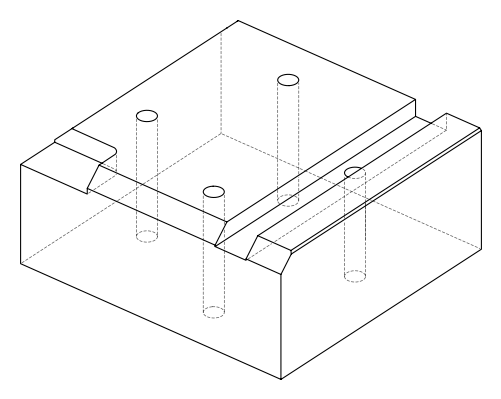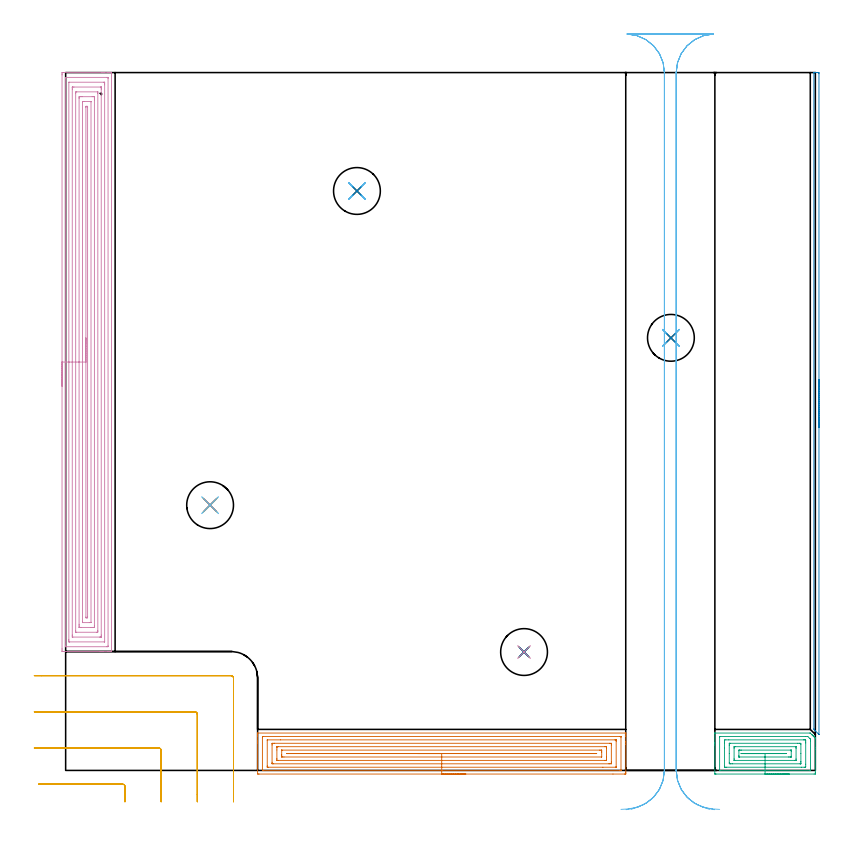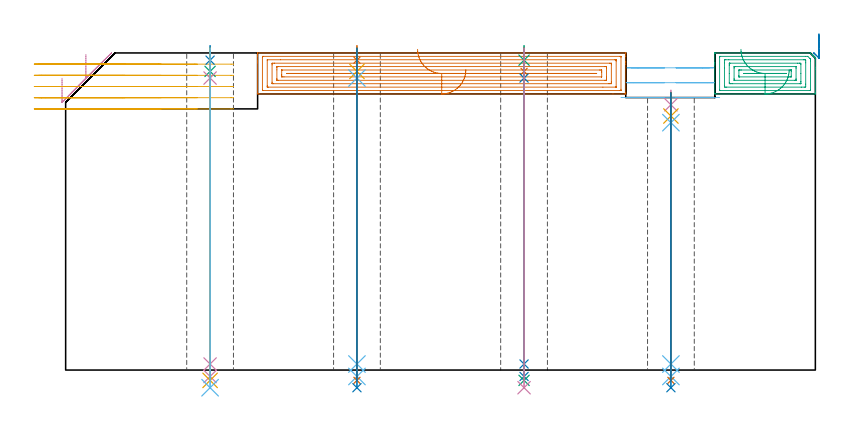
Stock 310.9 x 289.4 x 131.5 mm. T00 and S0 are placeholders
(PLAN: 26 operations, 19 tool changes, 44.5 min)
(1 AREA_MILL | FG_CHAMFER_SURFACE | UGT0205_001 | 8.73 min | 24243 mm3)
(2 AREA_MILL_1 | FG_CHAMFER_SURFACE_1 | UGT0205_001 | 2.34 min | 610 mm3)
(3 AREA_MILL_2 | FG_CHAMFER_SURFACE_2 | UGT0205_001 | 2.5 min | 7106 mm3)
(4 AREA_MILL_3 | FG_CHAMFER_SURFACE_3 | UGT0205_001 | 15.61 min | 52117 mm3)
(5 MILL_CORNER_NOTCH_RECTANGULAR | CORNER_NOTCH_RECTANGULAR | UGT0201_136 | Follow Part, ap 5, ae 75% | 4.03 min | 87687 mm3)
(6 MILL_RECTANGULAR_SLOT | SLOT_RECTANGULAR | UGT0201_004 | Follow Part, ap 8, ae 75% | 4.33 min | 195456 mm3)
(7 SPOT_DRILL | STEP1HOLE | NXT0321_9005460120000 | 0.05 min | 140 mm3)
(8 SPOT_DRILL_1 | STEP1HOLE_1 | NXT0321_9005460120000 | 0.05 min | 172 mm3)
(9 SPOT_DRILL_2 | STEP1HOLE_2 | NXT0321_9005460120000 | 0.05 min | 174 mm3)
(10 SPOT_DRILL_3 | STEP1HOLE_3 | NXT0321_9005460120000 | 0.05 min | 188 mm3)
(11 DRILL_BLIND_HOLE_INTO_CENTER | STEP1HOLE | NXT0301_022 | 0.04 min | 88 mm3)
(12 GUN_DRILL_THROUGH_HOLE | STEP1HOLE | UGT0307_001 | 0.58 min | 2435 mm3)
(13 SPADE_DRILL_TO_ENLARGE_THROUGH_HOLE | STEP1HOLE | UGT0306_003 | 0.55 min | 13421 mm3)
(14 DRILL_TO_ENLARGE_THROUGH_HOLE | STEP1HOLE | UGT0301_261 | 0.56 min | 22709 mm3)
(15 DRILL_BLIND_HOLE_INTO_CENTER_1 | STEP1HOLE_1 | NXT0301_022 | 0.04 min | 118 mm3)
(16 GUN_DRILL_THROUGH_HOLE_1 | STEP1HOLE_1 | UGT0307_001 | 0.58 min | 2374 mm3)
(17 SPADE_DRILL_TO_ENLARGE_THROUGH_HOLE_1 | STEP1HOLE_1 | UGT0306_003 | 0.55 min | 13439 mm3)
(18 DRILL_TO_ENLARGE_THROUGH_HOLE_1 | STEP1HOLE_1 | UGT0301_261 | 0.56 min | 22720 mm3)
(19 DRILL_BLIND_HOLE_INTO_CENTER_2 | STEP1HOLE_2 | NXT0301_022 | 0.04 min | 165 mm3)
(20 GUN_DRILL_THROUGH_HOLE_2 | STEP1HOLE_2 | UGT0307_001 | 0.58 min | 2351 mm3)
(21 SPADE_DRILL_TO_ENLARGE_THROUGH_HOLE_2 | STEP1HOLE_2 | UGT0306_003 | 0.55 min | 13394 mm3)
(22 DRILL_TO_ENLARGE_THROUGH_HOLE_2 | STEP1HOLE_2 | UGT0301_261 | 0.56 min | 22742 mm3)
(23 DRILL_BLIND_HOLE_INTO_CENTER_3 | STEP1HOLE_3 | NXT0301_022 | 0.04 min | 86 mm3)
(24 GUN_DRILL_THROUGH_HOLE_3 | STEP1HOLE_3 | UGT0307_001 | 0.51 min | 2068 mm3)
(25 SPADE_DRILL_TO_ENLARGE_THROUGH_HOLE_3 | STEP1HOLE_3 | UGT0306_003 | 0.48 min | 11518 mm3)
(26 DRILL_TO_ENLARGE_THROUGH_HOLE_3 | STEP1HOLE_3 | UGT0301_261 | 0.49 min | 19578 mm3)
(TOOL UGT0205_001 | Chamfer Mill 20 x 3 x 45 deg. | D20 FL50 Z2)
(TOOL UGT0201_136 | Carbide End Mill 20.0 | D20 FL30 Z4)
(TOOL UGT0201_004 | End Mill 32 mm | D32 FL53 Z6)
(TOOL NXT0321_9005460120000 | NC Spot Drill, 142deg, 12mm, Carbide, Uncoated | D12 PA142 FL30 Z2)
(TOOL NXT0301_022 | Carbide Drill 5.1mm [860.1-0510-015A1-MM 2214] | D5.1 PA140 FL28 Z2)
(TOOL UGT0307_001 | Gun Drill 5 mm | D5 PA130 FL24 Z1)
(TOOL UGT0306_003 | Spade Drill 12.5mm | D12.5 PA132 FL10 Z2)
(TOOL UGT0301_261 | Twist Drill 19.4 mm | D19.4 PA118 FL140 Z2)
(OP 1 AREA_MILL)
G17 G21 G94 G90
T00 M6
G54
G17 G0 G90 X165.95 Y-1.5 S1061 M3
G43 Z141.5 H0
Z124.5
G94 G1 X165.912 Z123.628 F250.
X165.798 Z122.763
X165.609 Z121.912
X165.347 Z121.08
X165.013 Z120.274
X164.61 Z119.5
X164.142 Z118.764
X163.61 Z118.072
X163.021 Z117.429
X162.378 Z116.84
X161.686 Z116.308
X160.95 Z115.84
X160.176 Z115.437
X159.37 Z115.103
X158.538 Z114.841
X157.687 Z114.652
X156.822 Z114.538
X155.95 Z114.5
X80.189
X79.819 Y-1.496 Z114.502
X79.61 Y-1.491 Z114.506
X79.6 Y-1.279 Z114.718
Y11.432 Z127.427
Y12.033 Z128.03
Y12.319 Z128.316
Y14.092 Z130.087
Y14.663 Z130.662
Y15.164 Z131.163
X79.607 Y15.476 Z131.467
X79.61 Y15.497 Z131.488
X79.744 Y15.5 Z131.5
X232.156
X232.29 Y15.497 Z131.488
X232.293 Y15.476 Z131.467
X232.3 Y15.164 Z131.163
Y14.663 Z130.662
Y14.092 Z130.087
Y12.033 Z128.031
Y11.432 Z127.427
Y10.846 Z126.842
Y-0.978 Z115.019
X232.298 Y-1.281 Z114.716
X232.29 Y-1.492 Z114.505
X232.078 Y-1.499 Z114.499
X231.711 Y-1.5 Z114.5
X226.976
X155.95
Y-0.086 Z115.914
X81.966
X81.75 Y-0.082 Z115.918
X81.644 Y-0.079 Z115.921
X81.609 Y-0.07 Z115.93
X81.607 Y-0.037 Z115.963
X81.603 Y0.047 Z116.047
X81.6 Y0.278 Z116.278
Y13.575 Z129.575
X81.603 Y13.945 Z129.945
X81.607 Y14.05 Z130.05
X81.61 Y14.078 Z130.078
X81.616 Y14.08 Z130.08
X81.64 Y14.083 Z130.083
X81.751 Y14.085 Z130.085
X81.972 Y14.086 Z130.086
X229.934
X230.15 Y14.082 Z130.082
X230.256 Y14.079 Z130.079
X230.29 Y14.07 Z130.07
X230.293 Y14.037 Z130.037
X230.296 Y13.953 Z129.953
X230.299 Y13.722 Z129.722
X230.3 Y0.425 Z116.425
X230.297 Y0.055 Z116.055
X230.293 Y-0.051 Z115.949
X230.29 Y-0.078 Z115.922
X230.285 Y-0.08 Z115.92
X230.26 Y-0.083 Z115.917
X230.149 Y-0.085 Z115.915
X229.928 Y-0.086 Z115.914
X155.95
Y1.328 Z117.328
X84.109 Y1.329 Z117.329
X83.755 Y1.331 Z117.331
X83.637 Y1.333 Z117.333
X83.622 Y1.335 Z117.335
X83.61 Y1.345 Z117.345
X83.605 Y1.425 Z117.425
X83.602 Y1.527 Z117.527
X83.6 Y1.681 Z117.681
Y1.835 Z117.835
X83.601 Y12.471 Z128.471
X83.607 Y12.626 Z128.626
X83.61 Y12.664 Z128.664
X83.623 Y12.666 Z128.666
X83.666 Y12.669 Z128.669
X83.755 Y12.671 Z128.671
X89.102 Y12.672 Z128.672
X227.791 Y12.671 Z128.671
X228.146 Y12.669 Z128.669
X228.263 Y12.667 Z128.667
X228.278 Y12.665 Z128.665
X228.29 Y12.654 Z128.654
X228.295 Y12.575 Z128.575
X228.298 Y12.472 Z128.472
X228.3 Y12.319 Z128.319
Y12.165 Z128.165
X228.299 Y1.529 Z117.529
X228.293 Y1.374 Z117.374
X228.29 Y1.335 Z117.335
X228.277 Y1.334 Z117.334
X228.234 Y1.331 Z117.331
X228.146 Y1.329 Z117.329
X222.798 Y1.328 Z117.328
X155.95
Y2.743 Z118.743
X86.252
X85.674 Y2.748 Z118.748
X85.611 Y2.75 Z118.75
X85.607 Y2.834 Z118.834
X85.603 Y3.02 Z119.02
X85.6 Y3.392 Z119.392
Y10.546 Z126.546
X85.605 Y10.958 Z126.958
X85.61 Y11.163 Z127.163
X85.62 Y11.251 Z127.251
X85.718 Y11.253 Z127.253
X86.428 Y11.257 Z127.257
X86.605
X225.648
X226.226 Y11.252 Z127.252
X226.289 Y11.25 Z127.25
X226.293 Y11.166 Z127.166
X226.297 Y10.98 Z126.98
X226.3 Y10.609 Z126.609
Y3.454 Z119.454
X226.295 Y3.042 Z119.042
X226.29 Y2.837 Z118.837
X226.28 Y2.749 Z118.749
X226.183 Y2.747 Z118.747
X225.472 Y2.743 Z118.743
X225.296
X155.95
Y4.157 Z120.157
X88.211
X88.026 Y4.158 Z120.158
X87.657 Y4.163 Z120.163
X87.614 Y4.164 Z120.164
X87.61 Y4.173 Z120.173
X87.605 Y4.201 Z120.201
X87.602 Y4.254 Z120.254
X87.6 Y4.341 Z120.341
Y4.948 Z120.948
Y8.494 Z124.494
Y9.38 Z125.38
X87.603 Y9.659 Z125.659
X87.607 Y9.811 Z125.811
X87.609 Y9.827 Z125.827
X87.624 Y9.836 Z125.836
X87.719 Y9.839 Z125.839
X87.842 Y9.842 Z125.842
X88.027 Y9.843 Z125.843
X88.211
X223.689
X223.874 Y9.842 Z125.842
X224.242 Y9.837 Z125.837
X224.286 Y9.836 Z125.836
X224.29 Y9.827 Z125.827
X224.295 Y9.799 Z125.799
X224.298 Y9.746 Z125.746
X224.3 Y9.659 Z125.659
Y9.052 Z125.052
Y5.506 Z121.506
Y4.62 Z120.62
X224.297 Y4.341 Z120.341
X224.293 Y4.189 Z120.189
X224.291 Y4.173 Z120.173
X224.276 Y4.164 Z120.164
X224.181 Y4.161 Z120.161
X224.059 Y4.158 Z120.158
X223.874 Y4.157 Z120.157
X223.689
X155.95
Y5.571 Z121.571
X90.539 Y5.572 Z121.572
X89.994 Y5.575 Z121.575
X89.641 Y5.578 Z121.578
X89.61 Y5.584 Z121.584
X89.604 Y5.614 Z121.614
X89.601 Y6.114 Z122.114
X89.6 Y6.505 Z122.505
X89.602 Y8.276 Z124.276
X89.609 Y8.408 Z124.408
X89.611 Y8.423 Z124.423
X89.62 Y8.425 Z124.425
X89.653 Y8.427 Z124.427
X89.721 Y8.428 Z124.428
X221.362
X221.906 Y8.425 Z124.425
X222.259 Y8.422 Z124.422
X222.29 Y8.416 Z124.416
X222.296 Y8.386 Z124.386
X222.299 Y7.886 Z123.886
X222.3 Y7.495 Z123.495
X222.298 Y5.724 Z121.724
X222.291 Y5.592 Z121.592
X222.289 Y5.577 Z121.577
X222.28 Y5.575 Z121.575
X222.247 Y5.573 Z121.573
X222.179 Y5.572 Z121.572
X155.95 Y5.571 Z121.571
Y6.985 Z122.985
X91.791
X91.776 Y6.986 Z122.986
X91.679 Y7. Z123.
X91.762 Y7.014 Z123.014
X220.109 Y7.015 Z123.015
X220.124 Y7.014 Z123.014
X220.222 Y7. Z123.
X220.138 Y6.986 Z122.986
X155.95 Y6.985 Z122.985
X155.078 Z123.023
X154.214 Z123.137
X153.362 Z123.326
X152.53 Z123.588
X151.724 Z123.922
X150.95 Z124.325
X150.214 Z124.794
X149.522 Z125.325
X148.879 Z125.914
X148.29 Z126.557
X147.759 Z127.249
X147.29 Z127.985
X146.887 Z128.759
X146.553 Z129.565
X146.291 Z130.397
X146.102 Z131.249
X145.988 Z132.114
X145.95 Z132.985
G0 Z141.5
M5
M2
(OP 2 AREA_MILL_1)
G17 G21 G94 G90
T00 M6
G54
G17 G0 G90 X312.4 Y162.15 S1061 M3
G43 Z141.5 H0
Z139.4
G94 G1 Y162.112 Z138.528 F250.
Y161.998 Z137.664
Y161.809 Z136.812
Y161.547 Z135.98
Y161.213 Z135.174
Y160.81 Z134.4
Y160.341 Z133.664
Y159.81 Z132.972
Y159.221 Z132.329
Y158.578 Z131.74
Y157.886 Z131.208
Y157.15 Z130.74
Y156.376 Z130.337
Y155.57 Z130.003
Y154.738 Z129.741
Y153.886 Z129.552
Y153.022 Z129.438
Y152.15 Z129.4
Y15.006
X312.395 Y14.918 Z129.403
X312.394 Y14.917 Z129.404
X312.381 Y14.918 Z129.417
X310.869 Y16.431 Z130.931
X310.469 Y16.83 Z131.327
X310.304 Y16.996 Z131.49
X310.3 Y17.3 Z131.5
Y289.233
X310.303 Y289.39 Z131.488
X310.357 Y289.393 Z131.435
X310.752 Y289.4 Z131.047
X311.128 Z130.672
X311.796 Z129.999
X312.13 Z129.666
X312.391 Y289.398 Z129.405
X312.396 Y289.233 Z129.404
X312.4 Y288.931 Z129.4
Y152.15
Y151.278 Z129.438
Y150.413 Z129.552
Y149.562 Z129.741
Y148.73 Z130.003
Y147.924 Z130.337
Y147.15 Z130.74
Y146.414 Z131.208
Y145.722 Z131.74
Y145.079 Z132.329
Y144.49 Z132.972
Y143.958 Z133.664
Y143.49 Z134.4
Y143.087 Z135.174
Y142.753 Z135.98
Y142.491 Z136.812
Y142.302 Z137.664
Y142.188 Z138.528
Y142.15 Z139.4
G0 Z141.5
M5
M2
(OP 3 AREA_MILL_2)
G17 G21 G94 G90
T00 M6
G54
G17 G0 G90 X300.05 Y-1.5 S1061 M3
G43 Z141.5 H0
Z124.5
G94 G1 X300.012 Z123.628 F250.
X299.898 Z122.763
X299.709 Z121.912
X299.447 Z121.08
X299.113 Z120.274
X298.71 Z119.5
X298.242 Z118.764
X297.71 Z118.072
X297.121 Z117.429
X296.478 Z116.84
X295.786 Z116.308
X295.05 Z115.84
X294.276 Z115.437
X293.47 Z115.103
X292.638 Z114.841
X291.786 Z114.652
X290.922 Z114.538
X290.05 Z114.5
X269.699
X269.33 Y-1.495 Z114.502
X269.21 Y-1.491 Z114.505
X269.2 Y-1.365 Z114.631
Y10.546 Z126.539
Y11.319 Z127.318
Y11.432 Z127.431
Y15.367 Z131.365
X269.201 Y15.46 Z131.455
X269.206 Y15.491 Z131.485
X269.208 Y15.495 Z131.49
X269.256 Y15.5 Z131.5
X308.632
X308.805 Y15.497 Z131.489
X308.879 Y15.421 Z131.42
X309.516 Y14.784 Z130.783
X309.619 Y14.683 Z130.679
X309.719 Y14.581 Z130.581
X309.811 Y14.489 Z130.488
X309.915 Y14.387 Z130.383
X310.015 Y14.285 Z130.285
X310.106 Y14.194 Z130.193
X310.21 Y14.092 Z130.088
X310.311 Y13.989 Z129.989
X310.401 Y13.899 Z129.899
X310.506 Y13.796 Z129.792
X310.607 Y13.693 Z129.693
X310.696 Y13.604 Z129.603
X310.799 Y13.501 Z129.497
X310.89 Y13.407 Z129.403
X310.9 Y13.297 Z129.295
Y9.546 Z125.545
Y8.773 Z124.766
X310.899 Y-0.978 Z115.018
X310.897 Y-1.475 Z114.521
X310.893 Y-1.491 Z114.505
X310.401 Y-1.5 Z114.5
X290.05
Y-0.086 Z115.914
X271.462
X271.252 Y-0.079 Z115.921
X271.209 Y-0.077 Z115.923
X271.205 Y-0.047 Z115.953
X271.201 Y-0.013 Z115.987
X271.2 Y0.022 Z116.022
Y0.177 Z116.177
X271.201 Y13.743 Z129.743
X271.204 Y13.922 Z129.922
X271.21 Y14.065 Z130.065
X271.216 Y14.08 Z130.08
X271.223 Y14.082 Z130.082
X271.249 Y14.084 Z130.084
X271.468 Y14.086 Z130.086
X306.862
X307.747 Y14.084 Z130.084
X307.755 Y14.083 Z130.083
X308.632 Y13.219 Z129.219
X308.641 Y13.21 Z129.21
X308.89 Y12.946 Z128.946
X308.897 Y12.319 Z128.319
X308.899 Y12.05 Z128.05
Y0.257 Z116.257
X308.896 Y0.077 Z116.077
X308.89 Y-0.065 Z115.935
X308.884 Y-0.08 Z115.92
X308.877 Y-0.083 Z115.917
X308.851 Y-0.085 Z115.915
X308.632 Y-0.086 Z115.914
X290.05
Y1.328 Z117.328
X274.123 Y1.329 Z117.329
X273.587 Y1.332 Z117.332
X273.238 Y1.335 Z117.335
X273.204 Y1.681 Z117.681
X273.201 Y1.718 Z117.718
X273.2 Y9.216 Z125.216
Y11.432 Z127.432
X273.202 Y12.319 Z128.319
X273.203 Y12.354 Z128.354
X273.238 Y12.664 Z128.664
X273.773 Y12.669 Z128.669
X275.008 Y12.671 Z128.671
X305.977
X306.514 Y12.668 Z128.668
X306.685 Y12.664 Z128.664
X306.727 Y12.659 Z128.659
X306.782 Y12.605 Z128.605
X306.862 Y12.525 Z128.525
X306.894 Y12.319 Z128.319
X306.898 Y12.283 Z128.283
X306.9 Y11.432 Z127.432
Y2.568 Z118.568
X306.898 Y1.681 Z117.681
X306.897 Y1.646 Z117.646
X306.862 Y1.335 Z117.335
X306.327 Y1.331 Z117.331
X305.092 Y1.328 Z117.328
X290.05
Y2.743 Z118.743
X276.603
X275.893 Y2.745 Z118.745
X275.714 Y2.747 Z118.747
X275.21 Y2.76 Z118.76
X275.201 Y3.26 Z119.26
X275.2 Y7. Z123.
Y10.353 Z126.353
X275.201 Y10.546 Z126.546
X275.207 Y11.232 Z127.232
X275.213 Y11.251 Z127.251
X275.228 Y11.253 Z127.253
X275.271 Y11.255 Z127.255
X275.36 Y11.257 Z127.257
X275.538
X303.497
X304.207 Y11.255 Z127.255
X304.386 Y11.253 Z127.253
X304.89 Y11.24 Z127.24
X304.898 Y10.74 Z126.74
X304.9 Y7. Z123.
Y3.647 Z119.647
X304.899 Y3.454 Z119.454
X304.893 Y2.768 Z118.768
X304.887 Y2.749 Z118.749
X304.872 Y2.747 Z118.747
X304.829 Y2.744 Z118.744
X304.74 Y2.743 Z118.743
X304.562
X290.05
Y4.157 Z120.157
X277.479
X277.357 Y4.159 Z120.159
X277.26 Y4.162 Z120.162
X277.21 Y4.166 Z120.166
X277.207 Y4.187 Z120.187
X277.203 Y4.341 Z120.341
X277.2 Y4.804 Z120.804
Y9.236 Z125.236
X277.203 Y9.659 Z125.659
X277.206 Y9.775 Z125.775
X277.21 Y9.827 Z125.827
X277.297 Y9.836 Z125.836
X277.481 Y9.841 Z125.841
X277.662 Y9.842 Z125.842
X302.621 Y9.843 Z125.843
X302.743 Y9.841 Z125.841
X302.84 Y9.838 Z125.838
X302.89 Y9.834 Z125.834
X302.893 Y9.813 Z125.813
X302.897 Y9.659 Z125.659
X302.9 Y9.196 Z125.196
Y4.764 Z120.764
X302.897 Y4.341 Z120.341
X302.894 Y4.225 Z120.225
X302.89 Y4.173 Z120.173
X302.804 Y4.164 Z120.164
X302.619 Y4.159 Z120.159
X302.438 Y4.158 Z120.158
X290.05 Y4.157 Z120.157
Y5.571 Z121.571
X279.432
X279.252 Y5.573 Z121.573
X279.222 Y5.575 Z121.575
X279.213 Y5.577 Z121.577
X279.209 Y5.603 Z121.603
X279.203 Y5.726 Z121.726
X279.201 Y5.881 Z121.881
X279.2 Y6.114 Z122.114
X279.201 Y8.118 Z124.118
X279.207 Y8.351 Z124.351
X279.21 Y8.413 Z124.413
X279.232 Y8.422 Z124.422
X279.297 Y8.425 Z124.425
X279.432 Y8.427 Z124.427
X279.776 Y8.429 Z124.429
X280.317
X300.668 Y8.428 Z124.428
X300.848 Y8.427 Z124.427
X300.878 Y8.425 Z124.425
X300.887 Y8.423 Z124.423
X300.891 Y8.397 Z124.397
X300.897 Y8.274 Z124.274
X300.899 Y8.119 Z124.119
X300.9 Y7.886 Z123.886
X300.899 Y5.882 Z121.882
X300.893 Y5.649 Z121.649
X300.89 Y5.587 Z121.587
X300.868 Y5.578 Z121.578
X300.803 Y5.575 Z121.575
X300.668 Y5.572 Z121.572
X300.325 Y5.571 Z121.571
X299.783
X290.05
Y6.985 Z122.985
X282.086
X281.212 Y6.989 Z122.989
X281.202 Y6.992 Z122.992
X281.2 Y7. Z123.
Y7.001 Z123.001
X281.202 Y7.008 Z123.008
X282.086 Y7.015 Z123.015
X297.999
X298.888 Y7.011 Z123.011
X298.898 Y7.008 Z123.008
X298.9 Y7. Z123.
Y6.999 Z122.999
X298.898 Y6.992 Z122.992
X298.013 Y6.985 Z122.985
X290.05
X289.178 Z123.023
X288.314 Z123.137
X287.462 Z123.326
X286.63 Z123.588
X285.824 Z123.922
X285.05 Z124.325
X284.314 Z124.794
X283.622 Z125.325
X282.979 Z125.914
X282.39 Z126.557
X281.858 Z127.25
X281.39 Z127.985
X280.987 Z128.759
X280.653 Z129.565
X280.391 Z130.397
X280.202 Z131.249
X280.088 Z132.114
X280.05 Z132.985
G0 Z141.5
M5
M2
(OP 4 AREA_MILL_3)
G17 G21 G94 G90
T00 M6
G54
G17 G0 G90 X-1.5 Y159.35 S1061 M3
G43 Z141.5 H0
Z121.
G94 G1 Y159.388 Z120.128 F250.
Y159.502 Z119.264
Y159.691 Z118.412
Y159.953 Z117.58
Y160.287 Z116.774
Y160.69 Z116.
Y161.158 Z115.264
Y161.69 Z114.572
Y162.279 Z113.929
Y162.922 Z113.34
Y163.614 Z112.809
Y164.35 Z112.34
Y165.124 Z111.937
Y165.93 Z111.603
Y166.762 Z111.341
Y167.614 Z111.152
Y168.478 Z111.038
Y169.35 Z111.
Y288.429
X-1.499 Y288.808 Z111.001
X-1.494 Y289.315 Z111.003
X-1.491 Y289.392 Z111.006
X-0.991 Y289.4 Z111.506
X14.949 Z127.443
X15.544 Z128.042
X15.834 Z128.331
X17.606 Z130.1
X18.186 Z130.685
X18.491 Z130.99
X18.667 Z131.166
X18.979 Y289.393 Z131.47
X18.997 Y289.39 Z131.488
X19. Y289.254 Z131.5
Y49.446
X18.997 Y49.31 Z131.488
X18.979 Y49.308 Z131.47
X18.666 Y49.3 Z131.165
X18.186 Z130.685
X17.606 Z130.1
X15.544 Z128.042
X14.949 Z127.443
X14.361 Z126.856
X-0.991 Y49.301 Z111.506
X-1.208 Y49.303 Z111.289
X-1.491 Y49.308 Z111.006
X-1.494 Y49.385 Z111.003
X-1.499 Y49.892 Z111.001
X-1.5 Y50.404 Z111.
Y169.35
X-0.086 Z112.414
Y287.025
X-0.084 Y287.243 Z112.416
X-0.081 Y287.351 Z112.419
X-0.079 Y287.374 Z112.421
X-0.068 Y287.39 Z112.432
X0.036 Y287.393 Z112.536
X0.409 Y287.399 Z112.909
X17.234 Z129.734
X17.459 Y287.395 Z129.959
X17.549 Y287.39 Z130.049
X17.579 Y287.386 Z130.079
X17.581 Y287.345 Z130.081
X17.583 Y287.245 Z130.083
X17.586 Y287.045 Z130.086
Y51.675
X17.584 Y51.457 Z130.084
X17.581 Y51.349 Z130.081
X17.579 Y51.326 Z130.079
X17.568 Y51.31 Z130.068
X17.464 Y51.307 Z129.964
X17.091 Y51.301 Z129.591
X0.266 Z112.766
X0.04 Y51.305 Z112.54
X-0.049 Y51.31 Z112.451
X-0.079 Y51.313 Z112.421
X-0.081 Y51.355 Z112.419
X-0.084 Y51.455 Z112.416
X-0.086 Y51.655 Z112.414
Y169.35
X1.328 Z113.828
X1.329 Y285.327 Z113.829
X1.332 Y285.369 Z113.832
X1.335 Y285.383 Z113.835
X1.353 Y285.39 Z113.853
X1.51 Y285.399 Z114.01
X15.834 Y285.4 Z128.334
X15.991 Y285.398 Z128.491
X16.095 Y285.393 Z128.595
X16.165 Y285.387 Z128.665
X16.167 Y285.355 Z128.667
X16.17 Y285.242 Z128.67
X16.171 Y284.903 Z128.671
Y284.351
Y53.373
X16.168 Y53.331 Z128.668
X16.165 Y53.317 Z128.665
X16.146 Y53.31 Z128.646
X15.99 Y53.301 Z128.49
X1.666 Y53.3 Z114.166
X1.509 Y53.302 Z114.009
X1.405 Y53.307 Z113.905
X1.335 Y53.313 Z113.835
X1.332 Y53.345 Z113.832
X1.33 Y53.458 Z113.83
X1.329 Y53.797 Z113.829
X1.328 Y54.349 Z113.828
Y169.35
X2.743 Z115.243
Y282.568
X2.745 Y283.264 Z115.245
X2.748 Y283.365 Z115.248
X2.749 Y283.387 Z115.249
X2.766 Y283.39 Z115.266
X2.817 Y283.395 Z115.317
X3.023 Y283.398 Z115.523
X3.437 Y283.4 Z115.937
X14.496 Y283.399 Z126.996
X14.682 Y283.397 Z127.182
X14.729 Y283.393 Z127.229
X14.747 Y283.39 Z127.247
X14.75 Y283.38 Z127.25
X14.753 Y283.316 Z127.253
X14.757 Y282.761 Z127.257
Y282.568
Y56.132
X14.755 Y55.436 Z127.255
X14.752 Y55.335 Z127.252
X14.751 Y55.313 Z127.251
X14.734 Y55.31 Z127.234
X14.683 Y55.305 Z127.183
X14.477 Y55.302 Z126.977
X14.063 Y55.3 Z126.563
X3.004 Y55.301 Z115.504
X2.818 Y55.303 Z115.318
X2.771 Y55.306 Z115.271
X2.752 Y55.31 Z115.252
X2.749 Y55.32 Z115.249
X2.747 Y55.384 Z115.247
X2.743 Y55.939 Z115.243
Y56.132
Y169.35
X4.157 Z116.657
Y280.785
X4.159 Y280.949 Z116.659
X4.164 Y281.117 Z116.664
X4.176 Y281.39 Z116.676
X4.322 Y281.394 Z116.822
X4.598 Y281.399 Z117.098
X13.178 Y281.4 Z125.678
X13.265 Y281.398 Z125.765
X13.318 Y281.394 Z125.818
X13.329 Y281.391 Z125.829
X13.336 Y281.376 Z125.836
X13.339 Y281.284 Z125.839
X13.342 Y280.951 Z125.842
X13.343 Y280.785 Z125.843
X13.342 Y57.915 Z125.842
X13.341 Y57.751 Z125.841
X13.336 Y57.583 Z125.836
X13.324 Y57.31 Z125.824
X13.178 Y57.306 Z125.678
X12.902 Y57.301 Z125.402
X4.322 Y57.3 Z116.822
X4.235 Y57.302 Z116.735
X4.182 Y57.306 Z116.682
X4.171 Y57.309 Z116.671
X4.164 Y57.324 Z116.664
X4.161 Y57.416 Z116.661
X4.158 Y57.749 Z116.658
X4.157 Y57.915 Z116.657
Y169.35
X5.571 Z118.071
Y278.636
X5.573 Y279.002 Z118.073
X5.576 Y279.264 Z118.076
X5.578 Y279.386 Z118.078
X5.704 Y279.394 Z118.204
X6.093 Y279.398 Z118.593
X6.584 Y279.4 Z119.084
X6.979 Z119.479
X11.011 Z123.511
X11.407 Y279.399 Z123.907
X11.901 Y279.396 Z124.401
X11.919 Y279.39 Z124.419
X11.922 Y279.375 Z124.422
X11.926 Y279.002 Z124.426
X11.928 Y278.477 Z124.428
X11.929 Y278.11 Z124.429
X11.928 Y60.064 Z124.428
X11.927 Y59.698 Z124.427
X11.924 Y59.436 Z124.424
X11.922 Y59.314 Z124.422
X11.796 Y59.306 Z124.296
X11.407 Y59.302 Z123.907
X10.916 Y59.3 Z123.416
X10.521 Z123.021
X6.489 Z118.989
X6.093 Y59.301 Z118.593
X5.599 Y59.304 Z118.099
X5.581 Y59.31 Z118.081
X5.578 Y59.325 Z118.078
X5.574 Y59.698 Z118.074
X5.571 Y60.224 Z118.071
Y60.59
Y169.35
X6.985 Z119.485
Y277.219
X6.989 Y277.329 Z119.489
X6.992 Y277.375 Z119.492
X7.145 Y277.39 Z119.645
X7.505 Y277.397 Z120.005
X7.685 Y277.4 Z120.185
X10.451 Y277.399 Z122.951
X10.49 Y277.395 Z122.99
X10.504 Y277.391 Z123.004
X10.508 Y277.378 Z123.008
X10.512 Y277.329 Z123.012
X10.515 Y277.226 Z123.015
X10.514 Y61.481 Z123.014
X10.511 Y61.371 Z123.011
X10.508 Y61.325 Z123.008
X10.354 Y61.31 Z122.854
X9.995 Y61.303 Z122.495
X9.815 Y61.3 Z122.315
X7.049 Y61.301 Z119.549
X7.01 Y61.305 Z119.51
X6.996 Y61.309 Z119.496
X6.992 Y61.322 Z119.492
X6.988 Y61.371 Z119.488
X6.985 Y61.475 Z119.485
Y169.35
X8.4 Z120.9
Y274.896
X8.404 Y275.25 Z120.904
X8.407 Y275.35 Z120.907
X8.411 Y275.391 Z120.911
X8.432 Y275.393 Z120.932
X8.538 Y275.396 Z121.038
X8.75 Y275.4 Z121.25
X8.786 Z121.286
X8.966 Y275.396 Z121.466
X9.056 Y275.392 Z121.556
X9.094 Y275.389 Z121.594
X9.096 Y275.363 Z121.596
X9.098 Y275.286 Z121.598
X9.1 Y275.084 Z121.6
Y63.804
X9.096 Y63.45 Z121.596
X9.093 Y63.351 Z121.593
X9.089 Y63.309 Z121.589
X9.068 Y63.308 Z121.568
X8.962 Y63.304 Z121.462
X8.75 Y63.3 Z121.25
X8.714 Z121.214
X8.534 Y63.304 Z121.034
X8.444 Y63.308 Z120.944
X8.406 Y63.311 Z120.906
X8.404 Y63.337 Z120.904
X8.402 Y63.414 Z120.902
X8.4 Y63.616 Z120.9
Y169.35
Y170.222 Z120.938
Y171.086 Z121.051
Y171.938 Z121.24
Y172.77 Z121.503
Y173.576 Z121.836
Y174.35 Z122.239
Y175.086 Z122.708
Y175.778 Z123.239
Y176.421 Z123.828
Y177.01 Z124.472
Y177.542 Z125.164
Y178.01 Z125.9
Y178.413 Z126.673
Y178.747 Z127.479
Y179.009 Z128.311
Y179.198 Z129.163
Y179.312 Z130.028
Y179.35 Z130.9
G0 Z141.5
M5
M2
(OP 5 MILL_CORNER_NOTCH_RECTANGULAR)
G17 G21 G94 G90
T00 M6
G54
G17 G0 G90 X24.6 Y-13. S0 M3
G43 Z141.5 H0
Z126.86
G94 G1 Y-10. F250.
Y-6.695 F500.
G3 X23.605 Y-5.7 R1.
G1 X-8.216
X-11.216 F250.
G0 Z141.5
X39.6 Y-13.
Z126.86
G1 Y-10.
Y8.305 F500.
G3 X38.605 Y9.3 R1.
G1 X-10.
X-13. F250.
G0 Z141.5
X54.6 Y-13.
Z126.86
G1 Y-10.
Y23.304 F500.
G3 X53.604 Y24.3 R1.
G1 X-10.
X-13. F250.
G0 Z141.5
X69.6 Y-13.
Z126.86
G1 Y-10.
Y38.304 F500.
G3 X68.604 Y39.3 R1.
G1 X-10.
X-13. F250.
G0 Z141.5
X24.6 Y-13.
Z122.22
G1 Y-10.
Y-6.695 F500.
G3 X23.605 Y-5.7 R1.
G1 X-8.216
X-11.216 F250.
G0 Z141.5
X39.6 Y-13.
Z122.22
G1 Y-10.
Y8.305 F500.
G3 X38.605 Y9.3 R1.
G1 X-10.
X-13. F250.
G0 Z141.5
X54.6 Y-13.
Z122.22
G1 Y-10.
Y23.304 F500.
G3 X53.604 Y24.3 R1.
G1 X-10.
X-13. F250.
G0 Z141.5
X69.6 Y-13.
Z122.22
G1 Y-10.
Y38.304 F500.
G3 X68.604 Y39.3 R1.
G1 X-10.
X-13. F250.
G0 Z141.5
X24.6 Y-13.
Z117.58
G1 Y-10.
Y-6.695 F500.
G3 X23.605 Y-5.7 R1.
G1 X-8.216
X-11.216 F250.
G0 Z141.5
X39.6 Y-13.
Z117.58
G1 Y-10.
Y8.305 F500.
G3 X38.605 Y9.3 R1.
G1 X-10.
X-13. F250.
G0 Z141.5
X54.6 Y-13.
Z117.58
G1 Y-10.
Y23.304 F500.
G3 X53.604 Y24.3 R1.
G1 X-10.
X-13. F250.
G0 Z141.5
X69.6 Y-13.
Z117.58
G1 Y-10.
Y38.304 F500.
G3 X68.604 Y39.3 R1.
G1 X-10.
X-13. F250.
G0 Z141.5
X24.6 Y-13.
Z112.94
G1 Y-10.
Y-6.695 F500.
G3 X23.605 Y-5.7 R1.
G1 X-8.216
X-11.216 F250.
G0 Z141.5
X39.6 Y-13.
Z112.94
G1 Y-10.
Y8.305 F500.
G3 X38.605 Y9.3 R1.
G1 X-10.
X-13. F250.
G0 Z141.5
X54.6 Y-13.
Z112.94
G1 Y-10.
Y23.304 F500.
G3 X53.604 Y24.3 R1.
G1 X-10.
X-13. F250.
G0 Z141.5
X69.6 Y-13.
Z112.94
G1 Y-10.
Y38.304 F500.
G3 X68.604 Y39.3 R1.
G1 X-10.
X-13. F250.
G0 Z141.5
X24.6 Y-13.
Z108.3
G1 Y-10.
Y-6.695 F500.
G3 X23.605 Y-5.7 R1.
G1 X-8.216
X-11.216 F250.
G0 Z141.5
X39.6 Y-13.
Z108.3
G1 Y-10.
Y8.305 F500.
G3 X38.605 Y9.3 R1.
G1 X-10.
X-13. F250.
G0 Z141.5
X54.6 Y-13.
Z108.3
G1 Y-10.
Y23.304 F500.
G3 X53.604 Y24.3 R1.
G1 X-10.
X-13. F250.
G0 Z141.5
X69.6 Y-13.
Z108.3
G1 Y-10.
Y38.304 F500.
G3 X68.604 Y39.3 R1.
G1 X-10.
X-13. F250.
G0 Z141.5
M5
M2
(OP 6 MILL_RECTANGULAR_SLOT)
G17 G21 G94 G90
T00 M6
G54
G17 G0 G90 X266.999 Y-16.129 S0 M3
G43 Z141.5 H0
Z125.333
G94 G1 X264.152 Y-15.183 F250.
G2 X253.2 Y0. R16. F500.
G1 Y289.4
G2 X268.634 Y305.39 R16.
G1 X232.866
G2 X248.3 Y289.4 R16.
G1 Y0.
G2 X237.348 Y-15.183 R16.
G1 X234.501 Y-16.129 F250.
G0 X269.067 Y-16.278 Z119.167
G1 X266.123 Y-15.701
G2 X253.2 Y0. R16. F500.
G1 Y289.4
G2 X268.634 Y305.39 R16.
G1 Y305.4
X232.866
Y305.39
G2 X248.3 Y289.4 R16.
G1 Y0.
G2 X235.364 Y-15.704 R16.
G1 X232.42 Y-16.278 F250.
G0 X271.215 Y-16.154 Z113.
G1 X268.221 Y-15.97
G2 X253.2 Y0. R16. F500.
G1 Y289.4
G2 X268.634 Y305.39 R16.
G1 X232.866
G2 X248.3 Y289.4 R16.
G1 Y0.
G2 X233.279 Y-15.97 R16.
G1 X230.285 Y-16.154 F250.
G0 Z141.5
M5
M2
(OP 7 SPOT_DRILL)
G17 G21 G94 G90
T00 M6
G54
G17 G0 G90 X120.8 Y240.3 S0 M3
G43 Z141.5 H0
G94 G81 G98 Z128.5 F250. R134.5
G80
M5
M2
(OP 8 SPOT_DRILL_1)
G17 G21 G94 G90
T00 M6
G54
G17 G0 G90 X59.9 Y110. S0 M3
G43 Z141.5 H0
G94 G81 G98 Z128.5 F250. R134.5
G80
M5
M2
(OP 9 SPOT_DRILL_2)
G17 G21 G94 G90
T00 M6
G54
G17 G0 G90 X190.1 Y49.1 S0 M3
G43 Z141.5 H0
G94 G81 G98 Z128.5 F250. R134.5
G80
M5
M2
(OP 10 SPOT_DRILL_3)
G17 G21 G94 G90
T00 M6
G54
G17 G0 G90 X251. Y179.4 S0 M3
G43 Z141.5 H0
G94 G81 G98 Z110. F250. R116.
G80
M5
M2
(OP 11 DRILL_BLIND_HOLE_INTO_CENTER)
G17 G21 G94 G90
T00 M6
G54
G17 G0 G90 X120.8 Y240.3 S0 M3
G43 Z141.5 H1
G94 G81 G98 Z123.85 F250. R133.5
G80
M5
M2
(OP 12 GUN_DRILL_THROUGH_HOLE)
G17 G21 G94 G90
T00 M6
G54
G17 G0 G90 X120.8 Y240.3 M8
G43 Z141.5 H0
Z129.416
S716 M3
G94 G1 Z121.094 F125. M26
G4 X.084
Z2.5 F250.
G4 X.084
Z-2.666 F125.
G4 X.084
M5
M9
G0 Z129.416
Z141.5
M2
(OP 13 SPADE_DRILL_TO_ENLARGE_THROUGH_HOLE)
G17 G21 G94 G90
T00 M6
G54
G17 G0 G90 X120.8 Y240.3 S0 M3
G43 Z141.5 H0
G94 G73 G98 Z-4.283 F250. Q12.344 R133.5
G80
M5
M2
(OP 14 DRILL_TO_ENLARGE_THROUGH_HOLE)
G17 G21 G94 G90
T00 M6
G54
G17 G0 G90 X120.8 Y240.3 S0 M3
G43 Z141.5 H0
G94 G73 G98 Z-7.328 F250. Q17.354 R133.5
G80
M5
M2
(OP 15 DRILL_BLIND_HOLE_INTO_CENTER_1)
G17 G21 G94 G90
T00 M6
G54
G17 G0 G90 X59.9 Y110. S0 M3
G43 Z141.5 H1
G94 G81 G98 Z123.85 F250. R133.5
G80
M5
M2
(OP 16 GUN_DRILL_THROUGH_HOLE_1)
G17 G21 G94 G90
T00 M6
G54
G17 G0 G90 X59.9 Y110. M8
G43 Z141.5 H0
Z129.416
S716 M3
G94 G1 Z121.094 F125. M26
G4 X.084
Z2.5 F250.
G4 X.084
Z-2.666 F125.
G4 X.084
M5
M9
G0 Z129.416
Z141.5
M2
(OP 17 SPADE_DRILL_TO_ENLARGE_THROUGH_HOLE_1)
G17 G21 G94 G90
T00 M6
G54
G17 G0 G90 X59.9 Y110. S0 M3
G43 Z141.5 H0
G94 G73 G98 Z-4.283 F250. Q12.344 R133.5
G80
M5
M2
(OP 18 DRILL_TO_ENLARGE_THROUGH_HOLE_1)
G17 G21 G94 G90
T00 M6
G54
G17 G0 G90 X59.9 Y110. S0 M3
G43 Z141.5 H0
G94 G73 G98 Z-7.328 F250. Q17.354 R133.5
G80
M5
M2
(OP 19 DRILL_BLIND_HOLE_INTO_CENTER_2)
G17 G21 G94 G90
T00 M6
G54
G17 G0 G90 X190.1 Y49.1 S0 M3
G43 Z141.5 H1
G94 G81 G98 Z123.85 F250. R133.5
G80
M5
M2
(OP 20 GUN_DRILL_THROUGH_HOLE_2)
G17 G21 G94 G90
T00 M6
G54
G17 G0 G90 X190.1 Y49.1 M8
G43 Z141.5 H0
Z129.416
S716 M3
G94 G1 Z121.094 F125. M26
G4 X.084
Z2.5 F250.
G4 X.084
Z-2.666 F125.
G4 X.084
M5
M9
G0 Z129.416
Z141.5
M2
(OP 21 SPADE_DRILL_TO_ENLARGE_THROUGH_HOLE_2)
G17 G21 G94 G90
T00 M6
G54
G17 G0 G90 X190.1 Y49.1 S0 M3
G43 Z141.5 H0
G94 G73 G98 Z-4.283 F250. Q12.344 R133.5
G80
M5
M2
(OP 22 DRILL_TO_ENLARGE_THROUGH_HOLE_2)
G17 G21 G94 G90
T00 M6
G54
G17 G0 G90 X190.1 Y49.1 S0 M3
G43 Z141.5 H0
G94 G73 G98 Z-7.328 F250. Q17.354 R133.5
G80
M5
M2
(OP 23 DRILL_BLIND_HOLE_INTO_CENTER_3)
G17 G21 G94 G90
T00 M6
G54
G17 G0 G90 X251. Y179.4 S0 M3
G43 Z141.5 H1
G94 G81 G98 Z105.35 F250. R115.
G80
M5
M2
(OP 24 GUN_DRILL_THROUGH_HOLE_3)
G17 G21 G94 G90
T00 M6
G54
G17 G0 G90 X251. Y179.4 M8
G43 Z141.5 H0
Z110.916
S716 M3
G94 G1 Z102.594 F125. M26
G4 X.084
Z2.5 F250.
G4 X.084
Z-2.666 F125.
G4 X.084
M5
M9
G0 Z110.916
Z141.5
M2
(OP 25 SPADE_DRILL_TO_ENLARGE_THROUGH_HOLE_3)
G17 G21 G94 G90
T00 M6
G54
G17 G0 G90 X251. Y179.4 S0 M3
G43 Z141.5 H0
G94 G73 G98 Z-4.283 F250. Q11.728 R115.
G80
M5
M2
(OP 26 DRILL_TO_ENLARGE_THROUGH_HOLE_3)
G17 G21 G94 G90
T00 M6
G54
G17 G0 G90 X251. Y179.4 S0 M3
G43 Z141.5 H0
G94 G73 G98 Z-7.328 F250. Q17.19 R115.
G80
M5
M2
